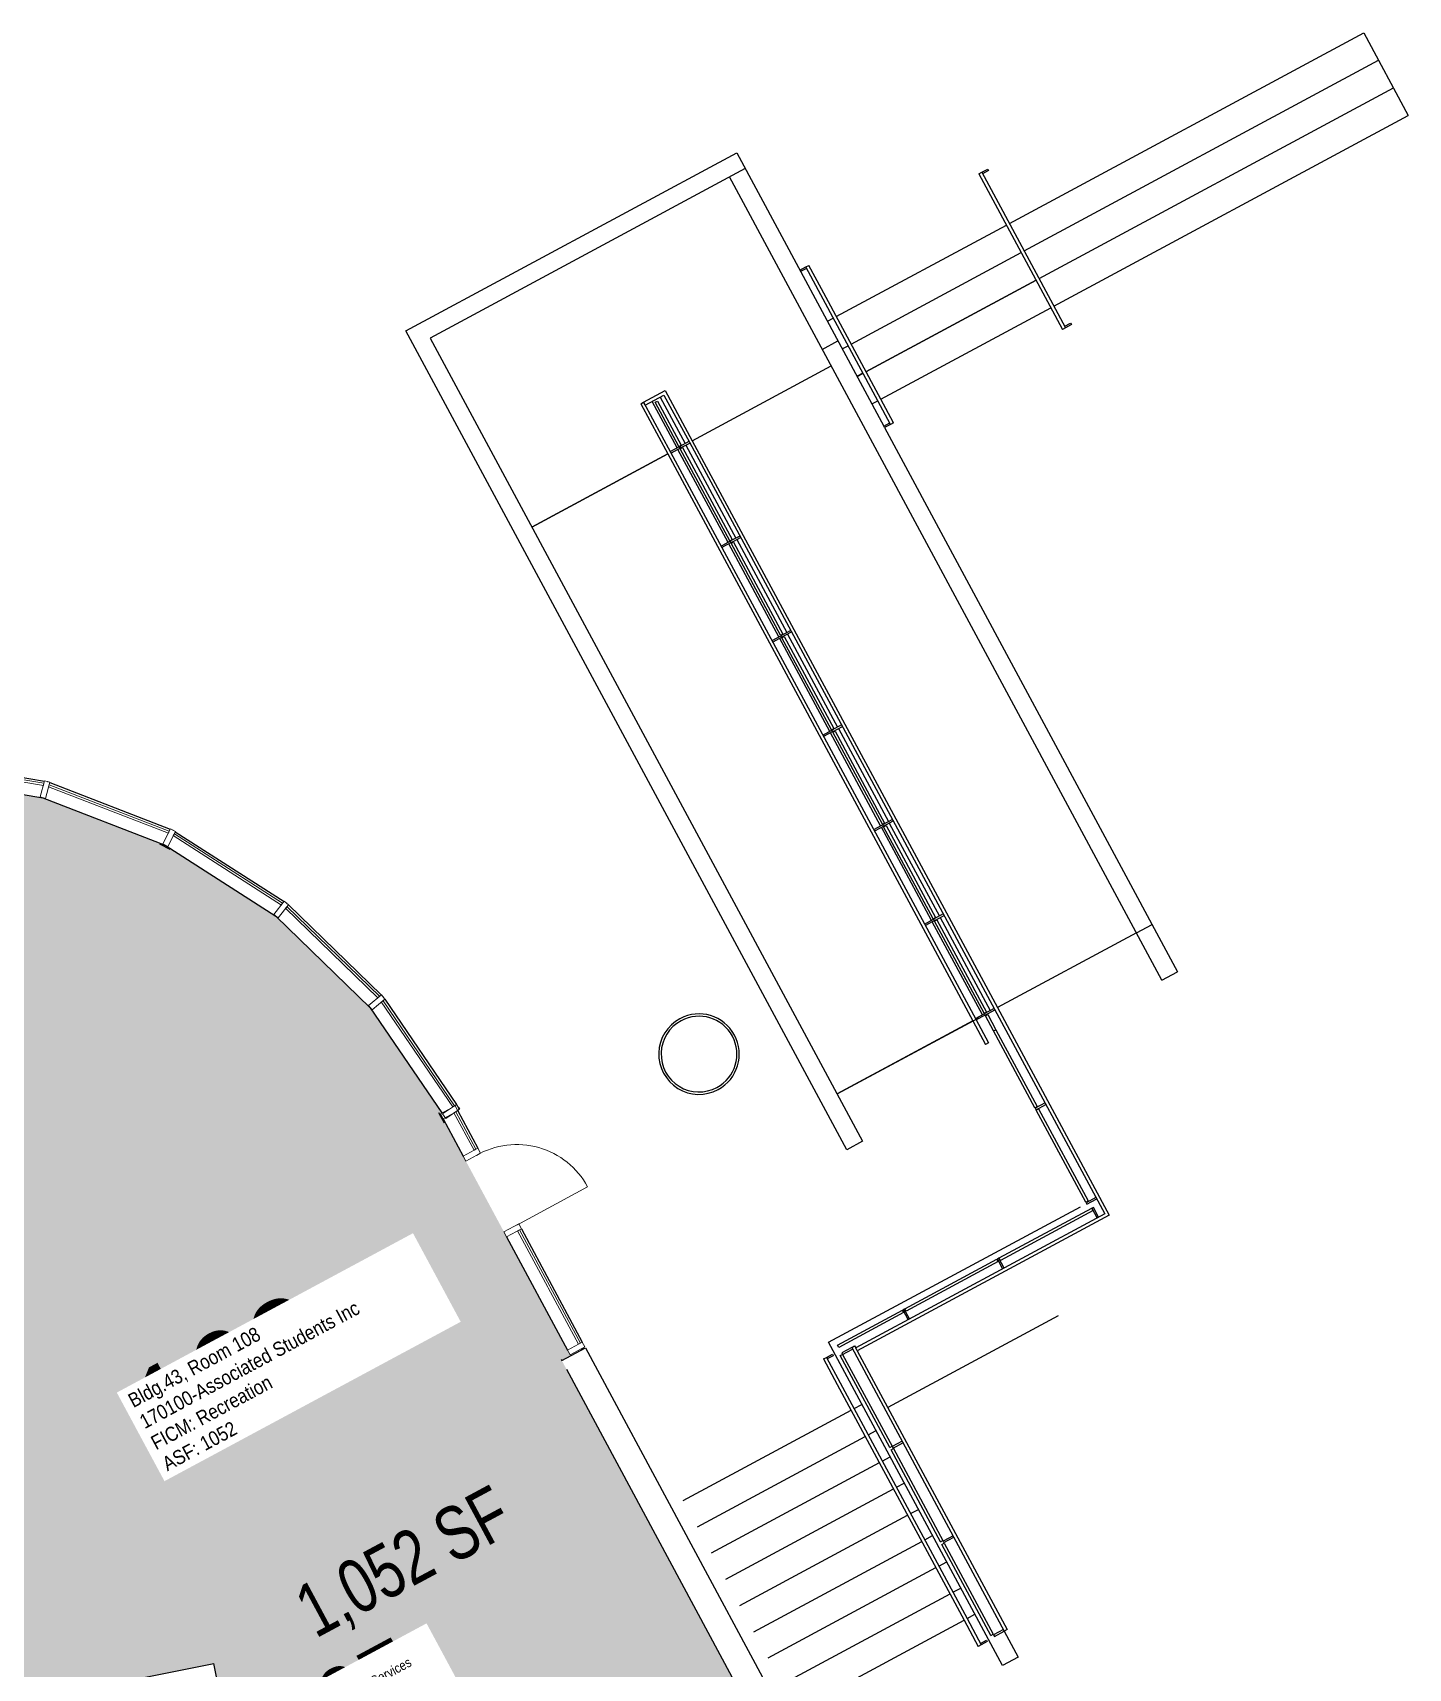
# Model space of a CAD drawing. Header units: inches. Extents: x 69213682 to 69221478, y 27658977 to 27667505.
# Drawn here: x 69215313 to 69215928, y 27666559 to 27667290 of the extents above; entities that cross this region are included whole.
import ezdxf
from ezdxf.enums import TextEntityAlignment as Align

# ---------------------------------------------------------------- set-up
doc = ezdxf.new("R2010")
doc.units = ezdxf.units.IN
doc.header["$LTSCALE"] = 100
doc.header["$MEASUREMENT"] = 0
for name, color, linetype in [('A-DOOR', 2, 'CONTINUOUS'), ('A-FLOR', 3, 'CONTINUOUS'), ('A-GLAZ', 1, 'CONTINUOUS'), ('A-IDEN-RNUM', 7, 'CONTINUOUS'), ('A-IDEN-SNUM', 4, 'CONTINUOUS'), ('A-IDEN-VNUM', 4, 'CONTINUOUS'), ('A-SITE', 3, 'CONTINUOUS'), ('A-WALL', 5, 'CONTINUOUS'), ('AREA-TEXT', 3, 'CONTINUOUS'), ('Rooms-Category-Color', 7, 'CONTINUOUS'), ('Rooms-College-Color', 7, 'CONTINUOUS'), ('Rooms-Department-Color', 7, 'CONTINUOUS'), ('Rooms-Division-Color', 7, 'CONTINUOUS'), ('Rooms-Information', 7, 'CONTINUOUS')]:
    doc.layers.add(name, color=color, linetype=linetype)
doc.styles.add('CP_AREA', font='arial.ttf', dxfattribs={"height": 15})
doc.styles.add('CP_ROOMSNUMBER', font='arial.ttf', dxfattribs={"height": 1})
doc.styles.add('CP_ROOMVNUMBER', font='arial.ttf', dxfattribs={"width": 0.85, "height": 0.075})

# ---------------------------------------------------------------- blocks, each defined once
blk = doc.blocks.new('System Panel - Translucent-397-BACKGROUND Level 1 Parent View')
at = {"layer": 'A-GLAZ', "lineweight": 15}
for p, q in [((16.1875, 0.5), (16.625, 0.5)), ((16.1875, -0.5), (16.1875, 0.5)), ((16.625, 0.5), (16.625, -0.5)), ((16.625, -0.5), (16.1875, -0.5))]:
    blk.add_line(p, q, dxfattribs=at)
blk = doc.blocks.new('Curtain Wall-Store Front-Sgl - Store Front Double Door-396-BACKGROUND Level 1 Parent View')
at = {"layer": 'A-DOOR', "lineweight": 20}
blk.add_line((-18, -0.5), (-18, -36.5), dxfattribs=at)
at = {"layer": 'A-DOOR', "lineweight": 5}
blk.add_arc((-18, -0.5), 36, 270, 1.79776, dxfattribs=at)
blk = doc.blocks.new('System Panel - SLO Glazed-386-BACKGROUND Level 1 Parent View')
at = {"layer": 'A-GLAZ', "lineweight": 15}
for p, q in [((-28.75, 0.5), (28.75, 0.5)), ((-28.75, -0.5), (-28.75, 0.5)), ((28.75, 0.5), (28.75, -0.5)), ((28.75, -0.5), (-28.75, -0.5))]:
    blk.add_line(p, q, dxfattribs=at)
blk = doc.blocks.new('System Panel - SLO Glazed-376-BACKGROUND Level 1 Parent View')
at = {"layer": 'A-GLAZ', "lineweight": 15}
for p, q in [((-9.5, 0.5), (9.5, 0.5)), ((-9.5, -0.5), (-9.5, 0.5)), ((9.5, 0.5), (9.5, -0.5)), ((9.5, -0.5), (-9.5, -0.5))]:
    blk.add_line(p, q, dxfattribs=at)
blk = doc.blocks.new('System Panel - SLO Glazed-1050-BACKGROUND Level 1 Parent View')
at = {"layer": 'A-GLAZ', "lineweight": 15}
for p, q in [((-28.42, 0.5), (28.42, 0.5)), ((-28.42, -0.5), (-28.42, 0.5)), ((28.42, 0.5), (28.42, -0.5)), ((28.42, -0.5), (-28.42, -0.5))]:
    blk.add_line(p, q, dxfattribs=at)
blk = doc.blocks.new('System Panel - SLO Glazed-1051-BACKGROUND Level 1 Parent View')
at = {"layer": 'A-GLAZ', "lineweight": 15}
for p, q in [((-28.75, 0.5), (28.75, 0.5)), ((-28.75, -0.5), (-28.75, 0.5)), ((28.75, 0.5), (28.75, -0.5)), ((28.75, -0.5), (-28.75, -0.5))]:
    blk.add_line(p, q, dxfattribs=at)
blk = doc.blocks.new('System Panel - SLO Glazed-1052-BACKGROUND Level 1 Parent View')
at = {"layer": 'A-GLAZ', "lineweight": 15}
for p, q in [((-28.75, 0.5), (28.75, 0.5)), ((-28.75, -0.5), (-28.75, 0.5)), ((28.75, 0.5), (28.75, -0.5)), ((28.75, -0.5), (-28.75, -0.5))]:
    blk.add_line(p, q, dxfattribs=at)
blk = doc.blocks.new('System Panel - SLO Glazed-1053-BACKGROUND Level 1 Parent View')
at = {"layer": 'A-GLAZ', "lineweight": 15}
for p, q in [((-28.75, 0.5), (28.75, 0.5)), ((-28.75, -0.5), (-28.75, 0.5)), ((28.75, 0.5), (28.75, -0.5)), ((28.75, -0.5), (-28.75, -0.5))]:
    blk.add_line(p, q, dxfattribs=at)
blk = doc.blocks.new('System Panel - SLO Glazed-1054-BACKGROUND Level 1 Parent View')
at = {"layer": 'A-GLAZ', "lineweight": 15}
for p, q in [((-28.75, 0.5), (28.75, 0.5)), ((-28.75, -0.5), (-28.75, 0.5)), ((28.75, 0.5), (28.75, -0.5)), ((28.75, -0.5), (-28.75, -0.5))]:
    blk.add_line(p, q, dxfattribs=at)

msp = doc.modelspace()

# ---------------------------------------------------------------- hatches: boundary and pattern name
at = {"layer": 'Rooms-Category-Color', "true_color": 0xffe090}
msp.add_hatch(color=41, dxfattribs=at).paths.add_polyline_path([(69215202.9, 27666955.75), (69215257.44, 27666682.34), (69215259.54, 27666681.36), (69215287.74, 27666540.14), (69215285.9, 27666539.78), (69215286.02, 27666539.17), (69215393.77, 27666560.68), (69215434.59, 27666356.23), (69215703.52, 27666409.92), (69215549.45, 27666696.19), (69215553.41, 27666698.33), (69215523.58, 27666753.75), (69215495.15, 27666806.58), (69215495.82, 27666807.03), (69215463.82, 27666854.04), (69215421.62, 27666894.99), (69215372.15, 27666926.75), (69215317.3, 27666947.94), (69215259.35, 27666957.83)])
at = {"layer": 'Rooms-College-Color', "true_color": 0xadadad}
msp.add_hatch(color=253, dxfattribs=at).paths.add_polyline_path([(69215202.9, 27666955.75), (69215257.44, 27666682.34), (69215259.54, 27666681.36), (69215287.74, 27666540.14), (69215285.9, 27666539.78), (69215286.02, 27666539.17), (69215393.77, 27666560.68), (69215434.59, 27666356.23), (69215703.52, 27666409.92), (69215549.45, 27666696.19), (69215553.41, 27666698.33), (69215523.58, 27666753.75), (69215495.15, 27666806.58), (69215495.82, 27666807.03), (69215463.82, 27666854.04), (69215421.62, 27666894.99), (69215372.15, 27666926.75), (69215317.3, 27666947.94), (69215259.35, 27666957.83)])
at = {"layer": 'Rooms-Department-Color', "true_color": 0x604aed}
msp.add_hatch(color=173, dxfattribs=at).paths.add_polyline_path([(69215202.9, 27666955.75), (69215257.44, 27666682.34), (69215259.54, 27666681.36), (69215287.74, 27666540.14), (69215285.9, 27666539.78), (69215286.02, 27666539.17), (69215393.77, 27666560.68), (69215434.59, 27666356.23), (69215703.52, 27666409.92), (69215549.45, 27666696.19), (69215553.41, 27666698.33), (69215523.58, 27666753.75), (69215495.15, 27666806.58), (69215495.82, 27666807.03), (69215463.82, 27666854.04), (69215421.62, 27666894.99), (69215372.15, 27666926.75), (69215317.3, 27666947.94), (69215259.35, 27666957.83)])
at = {"layer": 'Rooms-Division-Color', "true_color": 0x604aed}
msp.add_hatch(color=173, dxfattribs=at).paths.add_polyline_path([(69215202.9, 27666955.75), (69215257.44, 27666682.34), (69215259.54, 27666681.36), (69215287.74, 27666540.14), (69215285.9, 27666539.78), (69215286.02, 27666539.17), (69215393.77, 27666560.68), (69215434.59, 27666356.23), (69215703.52, 27666409.92), (69215549.45, 27666696.19), (69215553.41, 27666698.33), (69215523.58, 27666753.75), (69215495.15, 27666806.58), (69215495.82, 27666807.03), (69215463.82, 27666854.04), (69215421.62, 27666894.99), (69215372.15, 27666926.75), (69215317.3, 27666947.94), (69215259.35, 27666957.83)])

# ---------------------------------------------------------------- linework, layer by layer
at = {"layer": 'A-FLOR'}
for radius, start, end in [(18, 118.28965, 298.28965), (16.94, 118.28965, 298.28965), (18, 298.28965, 118.28965), (16.94, 298.28965, 118.28965)]:
    msp.add_arc((69215610.81, 27666833.27), radius, start, end, dxfattribs=at)
at = {"layer": 'A-GLAZ'}
for p, q in [((69215261.1, 27666965.11), (69215318.07, 27666955.42)), ((69215259.36, 27666957.8), (69215317.3, 27666947.94)), ((69215319.23, 27666955.22), (69215319.31, 27666955.21)), ((69215319.31, 27666955.21), (69215319.38, 27666955.18)), ((69215317.3, 27666947.94), (69215372.13, 27666926.72)), ((69215320.48, 27666954.76), (69215374.37, 27666933.89)), ((69215375.47, 27666933.47), (69215375.54, 27666933.44)), ((69215375.54, 27666933.44), (69215375.61, 27666933.4)), ((69215372.13, 27666926.72), (69215421.62, 27666894.99)), ((69215376.6, 27666932.76), (69215425.25, 27666901.57)), ((69215426.24, 27666900.94), (69215426.31, 27666900.89)), ((69215426.31, 27666900.89), (69215426.36, 27666900.84)), ((69215427.21, 27666900.02), (69215468.66, 27666859.75)), ((69215421.62, 27666894.99), (69215463.79, 27666854.03)), ((69215463.79, 27666854.03), (69215495.86, 27666806.96)), ((69215469.51, 27666858.93), (69215469.56, 27666858.88)), ((69215469.56, 27666858.88), (69215469.61, 27666858.81)), ((69215470.27, 27666857.84), (69215502.36, 27666810.75)), ((69215503.76, 27666808.69), (69215503.29, 27666809.38)), ((69215503.29, 27666809.38), (69215503.69, 27666808.64)), ((69215496.33, 27666804.38), (69215505.34, 27666787.65)), ((69215502.94, 27666807.93), (69215511.94, 27666791.2)), ((69215503.69, 27666808.64), (69215503.76, 27666808.69)), ((69215524.77, 27666751.54), (69215552.02, 27666700.91)), ((69215531.37, 27666755.1), (69215558.62, 27666704.47))]:
    msp.add_line(p, q, dxfattribs=at)
at = {"layer": 'A-GLAZ', "lineweight": 20, "extrusion": (0, 0, -1)}
for p, q in [((69215316.11, 27666948.3), (69215318.1, 27666955.53)), ((69215318.1, 27666955.53), (69215320.51, 27666954.87)), ((69215318.52, 27666947.64), (69215316.11, 27666948.3)), ((69215320.51, 27666954.87), (69215318.52, 27666947.64)), ((69215371.03, 27666927.31), (69215374.43, 27666934)), ((69215374.43, 27666934), (69215376.65, 27666932.87)), ((69215373.26, 27666926.18), (69215371.03, 27666927.31)), ((69215376.65, 27666932.87), (69215373.26, 27666926.18)), ((69215420.66, 27666895.79), (69215425.32, 27666901.67)), ((69215427.28, 27666900.11), (69215422.62, 27666894.24)), ((69215425.32, 27666901.67), (69215427.28, 27666900.11)), ((69215422.62, 27666894.24), (69215420.66, 27666895.79)), ((69215463.01, 27666855), (69215468.75, 27666859.83)), ((69215464.62, 27666853.09), (69215463.01, 27666855)), ((69215470.36, 27666857.92), (69215464.62, 27666853.09)), ((69215468.75, 27666859.83), (69215470.36, 27666857.92)), ((69215495.15, 27666806.58), (69215501.75, 27666810.13)), ((69215501.75, 27666810.13), (69215502.94, 27666807.93)), ((69215496.33, 27666804.38), (69215495.15, 27666806.58)), ((69215502.94, 27666807.93), (69215496.33, 27666804.38)), ((69215505.34, 27666787.65), (69215511.94, 27666791.2)), ((69215506.52, 27666785.45), (69215505.34, 27666787.65)), ((69215513.12, 27666789), (69215506.52, 27666785.45)), ((69215511.94, 27666791.2), (69215513.12, 27666789)), ((69215523.58, 27666753.75), (69215530.19, 27666757.3)), ((69215524.77, 27666751.54), (69215523.58, 27666753.75)), ((69215531.37, 27666755.1), (69215524.77, 27666751.54)), ((69215530.19, 27666757.3), (69215531.37, 27666755.1)), ((69215552.02, 27666700.91), (69215558.62, 27666704.47)), ((69215553.2, 27666698.71), (69215552.02, 27666700.91)), ((69215559.81, 27666702.27), (69215553.2, 27666698.71)), ((69215558.62, 27666704.47), (69215559.81, 27666702.27))]:
    msp.add_line(p, q, dxfattribs=at)
at = {"layer": 'A-GLAZ', "lineweight": 20}
for p, q in [((69215496.16, 27666806.53), (69215502.36, 27666810.75)), ((69215502.36, 27666810.75), (69215503.29, 27666809.38)), ((69215497.57, 27666804.47), (69215496.16, 27666806.53)), ((69215503.69, 27666808.64), (69215497.57, 27666804.47))]:
    msp.add_line(p, q, dxfattribs=at)
at = {"layer": 'A-SITE'}
for p, q in [((69215749.59, 27667204.85), (69215908.09, 27667290.16)), ((69215908.09, 27667290.16), (69215927.99, 27667253.18)), ((69215756.22, 27667192.53), (69215914.72, 27667277.83)), ((69215762.86, 27667180.2), (69215921.36, 27667265.51)), ((69215769.49, 27667167.87), (69215927.99, 27667253.18)), ((69215479.71, 27667156.83), (69215627.65, 27667236.45)), ((69215627.65, 27667236.45), (69215693.46, 27667114.17)), ((69215631.44, 27667229.41), (69215490.55, 27667153.58)), ((69215735.95, 27667227.04), (69215737.27, 27667227.75)), ((69215735.95, 27667227.04), (69215741.16, 27667217.35)), ((69215737.27, 27667227.75), (69215739.91, 27667229.17)), ((69215737.27, 27667227.75), (69215742.48, 27667218.06)), ((69215740.26, 27667228.51), (69215737.62, 27667227.09)), ((69215739.91, 27667229.17), (69215740.26, 27667228.51)), ((69215817.76, 27666866.35), (69215624.4, 27667225.62)), ((69215741.16, 27667217.35), (69215767.7, 27667168.04)), ((69215742.48, 27667218.06), (69215769.02, 27667168.75)), ((69215672.19, 27667163.2), (69215748.27, 27667204.14)), ((69215672.19, 27667163.2), (69215748.27, 27667204.14)), ((69215678.82, 27667150.87), (69215754.9, 27667191.82)), ((69215678.82, 27667150.87), (69215754.9, 27667191.82)), ((69215655.9, 27667183.96), (69215658.54, 27667185.38)), ((69215658.9, 27667184.72), (69215656.26, 27667183.3)), ((69215658.54, 27667185.38), (69215659.86, 27667186.09)), ((69215664.23, 27667174.81), (69215658.54, 27667185.38)), ((69215665.55, 27667175.52), (69215659.86, 27667186.09)), ((69215690.77, 27667125.5), (69215664.23, 27667174.81)), ((69215692.09, 27667126.21), (69215665.55, 27667175.52)), ((69215761.54, 27667179.49), (69215685.46, 27667138.54)), ((69215685.46, 27667138.54), (69215761.54, 27667179.49)), ((69215767.7, 27667168.04), (69215773.39, 27667157.47)), ((69215769.02, 27667168.75), (69215774.71, 27667158.18)), ((69215668.22, 27667161.06), (69215670.87, 27667162.49)), ((69215668.22, 27667161.06), (69215670.87, 27667162.49)), ((69215692.09, 27667126.21), (69215768.17, 27667167.16)), ((69215692.09, 27667126.21), (69215768.17, 27667167.16)), ((69215774.35, 27667158.85), (69215776.99, 27667160.27)), ((69215776.99, 27667160.27), (69215777.35, 27667159.61)), ((69215676.87, 27666790.52), (69215479.71, 27667156.83)), ((69215490.55, 27667153.58), (69215683.91, 27666794.31)), ((69215774.71, 27667158.18), (69215773.39, 27667157.47)), ((69215777.35, 27667159.61), (69215774.71, 27667158.18)), ((69215665.91, 27667148.48), (69215672.96, 27667152.27)), ((69215674.86, 27667148.74), (69215677.5, 27667150.16)), ((69215674.86, 27667148.74), (69215677.5, 27667150.16)), ((69215607.81, 27667107.67), (69215669.89, 27667141.08)), ((69215607.81, 27667107.67), (69215669.89, 27667141.08)), ((69215684.14, 27667137.83), (69215681.49, 27667136.41)), ((69215681.49, 27667136.41), (69215684.14, 27667137.83)), ((69215584.72, 27667124.2), (69215586.04, 27667124.91)), ((69215584.72, 27667124.2), (69215596.81, 27667101.75)), ((69215586.04, 27667124.91), (69215595.73, 27667130.12)), ((69215586.75, 27667123.59), (69215586.04, 27667124.91)), ((69215586.04, 27667124.91), (69215598.13, 27667102.46)), ((69215586.75, 27667123.59), (69215595.12, 27667128.09)), ((69215601.03, 27667104.45), (69215589.84, 27667125.25)), ((69215591.19, 27667124.84), (69215592.24, 27667125.41)), ((69215601.79, 27667105.14), (69215591.19, 27667124.84)), ((69215592.24, 27667125.41), (69215602.84, 27667105.7)), ((69215593.36, 27667127.15), (69215604.55, 27667106.34)), ((69215595.12, 27667128.09), (69215606.49, 27667106.96)), ((69215595.73, 27667130.12), (69215607.81, 27667107.67)), ((69215688.13, 27667124.08), (69215690.77, 27667125.5)), ((69215688.13, 27667124.08), (69215690.77, 27667125.5)), ((69215696.46, 27667114.93), (69215690.77, 27667125.5)), ((69215697.78, 27667115.65), (69215692.09, 27667126.21)), ((69215693.46, 27667114.17), (69215696.1, 27667115.6)), ((69215693.82, 27667113.51), (69215693.46, 27667114.17)), ((69215696.46, 27667114.93), (69215693.82, 27667113.51)), ((69215693.82, 27667113.51), (69215824.8, 27666870.14)), ((69215697.78, 27667115.65), (69215696.46, 27667114.93)), ((69215536.05, 27667069.05), (69215596.81, 27667101.75)), ((69215596.81, 27667101.75), (69215536.05, 27667069.05)), ((69215596.81, 27667101.75), (69215733.3, 27666848.14)), ((69215597.95, 27667102.79), (69215602.35, 27667105.16)), ((69215598.13, 27667102.46), (69215734.62, 27666848.86)), ((69215602.71, 27667104.5), (69215598.31, 27667102.13)), ((69215623.78, 27667062.18), (69215601.39, 27667103.79)), ((69215601.79, 27667105.14), (69215602.84, 27667105.7)), ((69215606.32, 27667107.29), (69215601.91, 27667104.92)), ((69215601.91, 27667104.92), (69215602.27, 27667104.26)), ((69215602.27, 27667104.26), (69215606.67, 27667106.63)), ((69215602.35, 27667105.16), (69215602.71, 27667104.5)), ((69215602.39, 27667104.04), (69215603.43, 27667104.6)), ((69215624.54, 27667062.87), (69215602.39, 27667104.04)), ((69215603.43, 27667104.6), (69215625.59, 27667063.44)), ((69215604.91, 27667105.68), (69215627.3, 27667064.08)), ((69215606.49, 27667106.96), (69215742.98, 27666853.36)), ((69215607.81, 27667107.67), (69215744.31, 27666854.07)), ((69215629.06, 27667065.02), (69215624.66, 27667062.65)), ((69215620.7, 27667060.52), (69215624.66, 27667062.65)), ((69215625.46, 27667062.23), (69215621.05, 27667059.86)), ((69215646.53, 27667019.91), (69215624.14, 27667061.52)), ((69215624.54, 27667062.87), (69215625.59, 27667063.44)), ((69215624.66, 27667062.65), (69215625.02, 27667061.99)), ((69215625.02, 27667061.99), (69215629.42, 27667064.36)), ((69215625.13, 27667061.77), (69215626.18, 27667062.34)), ((69215647.29, 27667020.61), (69215625.13, 27667061.77)), ((69215626.18, 27667062.34), (69215648.34, 27667021.17)), ((69215627.66, 27667063.41), (69215650.05, 27667021.81)), ((69215647.29, 27667020.61), (69215648.34, 27667021.17)), ((69215651.81, 27667022.76), (69215647.41, 27667020.39)), ((69215647.76, 27667019.73), (69215652.17, 27667022.1)), ((69215650.41, 27667021.15), (69215672.8, 27666979.54)), ((69215643.45, 27667018.25), (69215647.41, 27667020.39)), ((69215648.21, 27667019.96), (69215643.8, 27667017.59)), ((69215669.28, 27666977.65), (69215646.88, 27667019.25)), ((69215647.41, 27667020.39), (69215647.76, 27667019.73)), ((69215647.88, 27667019.51), (69215648.93, 27667020.07)), ((69215670.04, 27666978.34), (69215647.88, 27667019.51)), ((69215648.93, 27667020.07), (69215671.09, 27666978.9)), ((69215666.2, 27666975.99), (69215670.16, 27666978.12)), ((69215670.95, 27666977.7), (69215666.55, 27666975.33)), ((69215670.04, 27666978.34), (69215671.09, 27666978.9)), ((69215674.56, 27666980.49), (69215670.16, 27666978.12)), ((69215670.16, 27666978.12), (69215670.51, 27666977.46)), ((69215670.51, 27666977.46), (69215674.92, 27666979.83)), ((69215670.63, 27666977.24), (69215671.68, 27666977.8)), ((69215692.79, 27666936.07), (69215670.63, 27666977.24)), ((69215671.68, 27666977.8), (69215693.83, 27666936.64)), ((69215673.16, 27666978.88), (69215695.55, 27666937.27)), ((69215692.03, 27666935.38), (69215669.63, 27666976.98)), ((69215688.94, 27666933.72), (69215692.91, 27666935.85)), ((69215693.7, 27666935.43), (69215689.3, 27666933.06)), ((69215714.77, 27666893.11), (69215692.38, 27666934.72)), ((69215692.79, 27666936.07), (69215693.83, 27666936.64)), ((69215697.31, 27666938.22), (69215692.91, 27666935.85)), ((69215692.91, 27666935.85), (69215693.26, 27666935.19)), ((69215693.26, 27666935.19), (69215697.66, 27666937.56)), ((69215693.38, 27666934.97), (69215694.43, 27666935.53)), ((69215715.54, 27666893.81), (69215693.38, 27666934.97)), ((69215694.43, 27666935.53), (69215716.58, 27666894.37)), ((69215695.9, 27666936.61), (69215718.3, 27666895.01)), ((69215711.69, 27666891.45), (69215715.66, 27666893.59)), ((69215716.45, 27666893.16), (69215712.05, 27666890.79)), ((69215737.52, 27666850.84), (69215715.13, 27666892.45)), ((69215715.54, 27666893.81), (69215716.58, 27666894.37)), ((69215720.06, 27666895.95), (69215715.66, 27666893.59)), ((69215715.66, 27666893.59), (69215716.01, 27666892.92)), ((69215716.01, 27666892.92), (69215720.41, 27666895.29)), ((69215716.13, 27666892.7), (69215717.17, 27666893.27)), ((69215738.29, 27666851.54), (69215716.13, 27666892.7)), ((69215717.17, 27666893.27), (69215739.33, 27666852.1)), ((69215718.65, 27666894.35), (69215741.05, 27666852.74)), ((69215806.38, 27666887.48), (69215813.43, 27666891.27)), ((69215806.38, 27666887.48), (69215744.31, 27666854.07)), ((69215817.76, 27666866.35), (69215824.8, 27666870.14)), ((69215742.81, 27666853.69), (69215738.4, 27666851.32)), ((69215742.81, 27666853.69), (69215738.4, 27666851.32)), ((69215738.76, 27666850.66), (69215743.16, 27666853.03)), ((69215738.76, 27666850.66), (69215743.16, 27666853.03)), ((69215742.98, 27666853.36), (69215792.27, 27666761.78)), ((69215744.31, 27666854.07), (69215794.3, 27666761.17)), ((69215672.54, 27666815.44), (69215735.94, 27666849.57)), ((69215733.3, 27666848.14), (69215672.54, 27666815.44)), ((69215733.3, 27666848.14), (69215738.99, 27666837.58)), ((69215734.44, 27666849.19), (69215738.4, 27666851.32)), ((69215734.62, 27666848.86), (69215740.31, 27666838.29)), ((69215738.76, 27666850.66), (69215734.8, 27666848.53)), ((69215738.29, 27666851.54), (69215739.33, 27666852.1)), ((69215738.4, 27666851.32), (69215738.76, 27666850.66)), ((69215738.4, 27666851.32), (69215738.76, 27666850.66)), ((69215738.88, 27666850.44), (69215739.92, 27666851)), ((69215742.55, 27666843.62), (69215738.88, 27666850.44)), ((69215739.92, 27666851), (69215743.59, 27666844.18)), ((69215740.31, 27666838.29), (69215738.99, 27666837.58)), ((69215742.55, 27666843.62), (69215743.59, 27666844.18)), ((69215761.03, 27666809.27), (69215742.55, 27666843.62)), ((69215743.59, 27666844.18), (69215762.08, 27666809.83)), ((69215761.03, 27666809.27), (69215762.08, 27666809.83)), ((69215765.56, 27666811.42), (69215761.15, 27666809.05)), ((69215761.15, 27666809.05), (69215761.51, 27666808.39)), ((69215761.51, 27666808.39), (69215765.91, 27666810.76)), ((69215761.63, 27666808.17), (69215762.67, 27666808.73)), ((69215762.67, 27666808.73), (69215784.83, 27666767.57)), ((69215783.78, 27666767), (69215761.63, 27666808.17)), ((69215683.91, 27666794.31), (69215676.87, 27666790.52)), ((69215668.73, 27666704.37), (69215781.44, 27666765.03)), ((69215783.78, 27666767), (69215784.83, 27666767.57)), ((69215788.3, 27666769.15), (69215783.9, 27666766.78)), ((69215783.9, 27666766.78), (69215784.26, 27666766.12)), ((69215784.26, 27666766.12), (69215788.66, 27666768.49)), ((69215792.27, 27666761.78), (69215680.88, 27666701.83)), ((69215794.3, 27666761.17), (69215681.59, 27666700.51)), ((69215745.1, 27666742.07), (69215786.55, 27666764.37)), ((69215787.11, 27666763.33), (69215745.67, 27666741.02)), ((69215787.15, 27666764.7), (69215786.49, 27666764.35)), ((69215786.49, 27666764.35), (69215788.86, 27666759.94)), ((69215787.11, 27666763.33), (69215786.55, 27666764.37)), ((69215789.52, 27666760.3), (69215787.15, 27666764.7)), ((69215702.84, 27666719.32), (69215744, 27666741.48)), ((69215744.57, 27666740.43), (69215703.4, 27666718.28)), ((69215744.57, 27666740.43), (69215744, 27666741.48)), ((69215744.88, 27666741.95), (69215744.22, 27666741.6)), ((69215744.22, 27666741.6), (69215746.59, 27666737.19)), ((69215747.25, 27666737.55), (69215744.88, 27666741.95)), ((69215745.67, 27666741.02), (69215745.1, 27666742.07)), ((69215672.79, 27666703.15), (69215701.74, 27666718.73)), ((69215702.3, 27666717.68), (69215673.35, 27666702.1)), ((69215771.36, 27666716.24), (69215695.19, 27666675.24)), ((69215702.3, 27666717.68), (69215701.74, 27666718.73)), ((69215702.62, 27666719.2), (69215701.96, 27666718.85)), ((69215701.96, 27666718.85), (69215704.33, 27666714.45)), ((69215704.99, 27666714.8), (69215702.62, 27666719.2)), ((69215703.4, 27666718.28), (69215702.84, 27666719.32)), ((69215667.82, 27666697.61), (69215670.46, 27666699.03)), ((69215746.54, 27666559.79), (69215668.73, 27666704.37)), ((69215670.46, 27666699.03), (69215670.82, 27666698.37)), ((69215673.35, 27666702.1), (69215672.79, 27666703.15)), ((69215679.09, 27666702), (69215674.68, 27666699.63)), ((69215674.68, 27666699.63), (69215675.04, 27666698.97)), ((69215675.04, 27666698.97), (69215679.44, 27666701.34)), ((69215679.09, 27666702), (69215680.41, 27666702.71)), ((69215679.09, 27666702), (69215747.33, 27666575.2)), ((69215680.41, 27666702.71), (69215680.88, 27666701.83)), ((69215681.59, 27666700.51), (69215680.88, 27666701.83)), ((69215681.59, 27666700.51), (69215748.65, 27666575.91)), ((69215666.5, 27666696.9), (69215667.82, 27666697.61)), ((69215666.5, 27666696.9), (69215672.66, 27666685.45)), ((69215667.82, 27666697.61), (69215673.98, 27666686.16)), ((69215670.82, 27666698.37), (69215668.18, 27666696.95)), ((69215673.99, 27666698.4), (69215675.04, 27666698.97)), ((69215696.09, 27666657.35), (69215673.99, 27666698.4)), ((69215675.04, 27666698.97), (69215697.14, 27666657.91)), ((69215672.66, 27666685.45), (69215729.38, 27666580.07)), ((69215673.98, 27666686.16), (69215730.7, 27666580.78)), ((69215603.79, 27666633.62), (69215678.82, 27666674)), ((69215680.14, 27666674.71), (69215683.67, 27666676.61)), ((69215686.46, 27666662.97), (69215689.99, 27666664.87)), ((69215610.11, 27666621.88), (69215685.14, 27666662.26)), ((69215696.09, 27666657.35), (69215697.14, 27666657.91)), ((69215696.68, 27666656.25), (69215697.73, 27666656.81)), ((69215718.84, 27666615.08), (69215696.68, 27666656.25)), ((69215701.66, 27666660.06), (69215697.26, 27666657.69)), ((69215697.26, 27666657.69), (69215697.61, 27666657.03)), ((69215697.61, 27666657.03), (69215702.01, 27666659.4)), ((69215697.73, 27666656.81), (69215719.89, 27666615.64)), ((69215616.43, 27666610.14), (69215691.46, 27666650.52)), ((69215692.78, 27666651.23), (69215696.3, 27666653.13)), ((69215699.1, 27666639.49), (69215702.62, 27666641.38)), ((69215622.75, 27666598.39), (69215697.78, 27666638.78)), ((69215629.07, 27666586.65), (69215704.1, 27666627.04)), ((69215705.42, 27666627.75), (69215708.94, 27666629.64)), ((69215635.39, 27666574.91), (69215710.42, 27666615.3)), ((69215711.74, 27666616.01), (69215715.26, 27666617.9)), ((69215718.84, 27666615.08), (69215719.89, 27666615.64)), ((69215719.43, 27666613.98), (69215720.48, 27666614.54)), ((69215741.35, 27666573.25), (69215719.43, 27666613.98)), ((69215724.41, 27666617.79), (69215720, 27666615.42)), ((69215720, 27666615.42), (69215720.36, 27666614.76)), ((69215720.36, 27666614.76), (69215724.76, 27666617.13)), ((69215720.48, 27666614.54), (69215742.4, 27666573.81)), ((69215718.06, 27666604.27), (69215721.58, 27666606.16)), ((69215641.71, 27666563.17), (69215716.74, 27666603.56)), ((69215648.02, 27666551.43), (69215723.06, 27666591.81)), ((69215724.38, 27666592.53), (69215727.9, 27666594.42)), ((69215730.7, 27666580.78), (69215734.22, 27666582.68)), ((69215654.34, 27666539.69), (69215729.38, 27666580.07)), ((69215729.38, 27666580.07), (69215735.7, 27666568.33)), ((69215730.7, 27666580.78), (69215737.02, 27666569.04)), ((69215746.98, 27666575.86), (69215742.57, 27666573.49)), ((69215742.93, 27666572.83), (69215747.33, 27666575.2)), ((69215748.65, 27666575.91), (69215747.33, 27666575.2)), ((69215747.33, 27666575.2), (69215753.59, 27666563.58)), ((69215737.02, 27666569.04), (69215735.7, 27666568.33)), ((69215736.66, 27666569.7), (69215739.3, 27666571.13)), ((69215739.66, 27666570.47), (69215737.02, 27666569.04)), ((69215739.3, 27666571.13), (69215739.66, 27666570.47)), ((69215741.35, 27666573.25), (69215742.4, 27666573.81)), ((69215742.57, 27666573.49), (69215742.93, 27666572.83)), ((69215753.59, 27666563.58), (69215746.54, 27666559.79))]:
    msp.add_line(p, q, dxfattribs=at)
at = {"layer": 'A-WALL'}
for p, q in [((69215369.52, 27666927.36), (69215374.2, 27666924.99)), ((69215494.3, 27666807.18), (69215496.78, 27666802.56)), ((69215549.45, 27666696.19), (69215560.01, 27666701.88)), ((69215560.01, 27666701.88), (69215714.46, 27666414.91)), ((69215549.15, 27666696.74), (69215549.45, 27666696.19)), ((69215632.74, 27666541.43), (69215551.64, 27666692.12)), ((69215286.02, 27666539.17), (69215393.77, 27666560.68)), ((69215434.59, 27666356.23), (69215393.77, 27666560.68))]:
    msp.add_line(p, q, dxfattribs=at)

# ---------------------------------------------------------------- block references
at = {"layer": 'A-DOOR', "rotation": 118.2896483564979}
msp.add_blockref('Curtain Wall-Store Front-Sgl - Store Front Double Door-396-BACKGROUND Level 1 Parent View', (69215520.33, 27666772.44), dxfattribs=at)
at = {"layer": 'A-GLAZ'}
for name, p, rotation in [('System Panel - SLO Glazed-1054-BACKGROUND Level 1 Parent View', (69215289.33, 27666958.79), 170.3437238337311), ('System Panel - SLO Glazed-1053-BACKGROUND Level 1 Parent View', (69215346.88, 27666942.93), 158.8395321605054), ('System Panel - SLO Glazed-1052-BACKGROUND Level 1 Parent View', (69215400.12, 27666915.9), 147.3354156634591), ('System Panel - SLO Glazed-1051-BACKGROUND Level 1 Parent View', (69215446.89, 27666878.81), 135.8314908396642), ('System Panel - SLO Glazed-1050-BACKGROUND Level 1 Parent View', (69215485.11, 27666833.39), 124.2716510348649), ('System Panel - SLO Glazed-376-BACKGROUND Level 1 Parent View', (69215506.12, 27666798.86), 118.2896483564979), ('System Panel - SLO Glazed-386-BACKGROUND Level 1 Parent View', (69215543.68, 27666729.07), 118.2896483564979), ('System Panel - Translucent-397-BACKGROUND Level 1 Parent View', (69215566.36, 27666686.92), 118.2896483564979)]:
    msp.add_blockref(name, p, dxfattribs=dict(at, rotation=rotation))

# ---------------------------------------------------------------- texts
at = {"layer": 'A-IDEN-RNUM', "style": 'CP_ROOMSNUMBER', "width": 0.85}
msp.add_text('0108-00', height=1, rotation=28.29, dxfattribs=at).set_placement((69215408.58, 27666696.66))
at = {"layer": 'A-IDEN-SNUM', "style": 'CP_ROOMSNUMBER', "width": 0.85}
msp.add_text('0430010800', height=1, rotation=28.29, dxfattribs=at).set_placement((69215408.58, 27666696.66))
at = {"layer": 'A-IDEN-VNUM', "style": 'CP_ROOMVNUMBER', "width": 0.85}
for s, height, p in [('108', 45, (69215402.55, 27666687.91)), ('108F', 30, (69215445.55, 27666540.59))]:
    msp.add_text(s, height=height, rotation=28.29, dxfattribs=at).set_placement(p, align=Align.MIDDLE)
at = {"layer": 'AREA-TEXT', "style": 'CP_AREA', "width": 0.75}
msp.add_text('1,052 SF', height=24, rotation=28.29, dxfattribs=at).set_placement((69215478.53, 27666606.43), align=Align.MIDDLE_CENTER)

# ---------------------------------------------------------------- next in the draw order: texts
at = {"layer": 'Rooms-Information', "attachment_point": 7, "rotation": 28.29, "style": 'CP_ROOMVNUMBER', "bg_fill": 3, "box_fill_scale": 1.5, "bg_fill_color": 256, "bg_fill_true_color": 13158600, "bg_fill_transparency": 0}
for s, insert, char_height, width in [('Bldg.43, Room 108^M^J170100-Associated Students Inc^M^JFICM: Recreation^M^JASF: 1052', (69215373.12, 27666646.51), 6.4286, 144), ("Bldg.43, Room 108F^M^J128300-FacMgmt-Custodial Services^M^JFICM: Men's Restroom^M^JASF: ", (69215415.77, 27666507.53), 4.2857, 96)]:
    msp.add_mtext(s, dxfattribs=dict(at, insert=insert, char_height=char_height, width=width))

doc.saveas('drawing.dxf')
